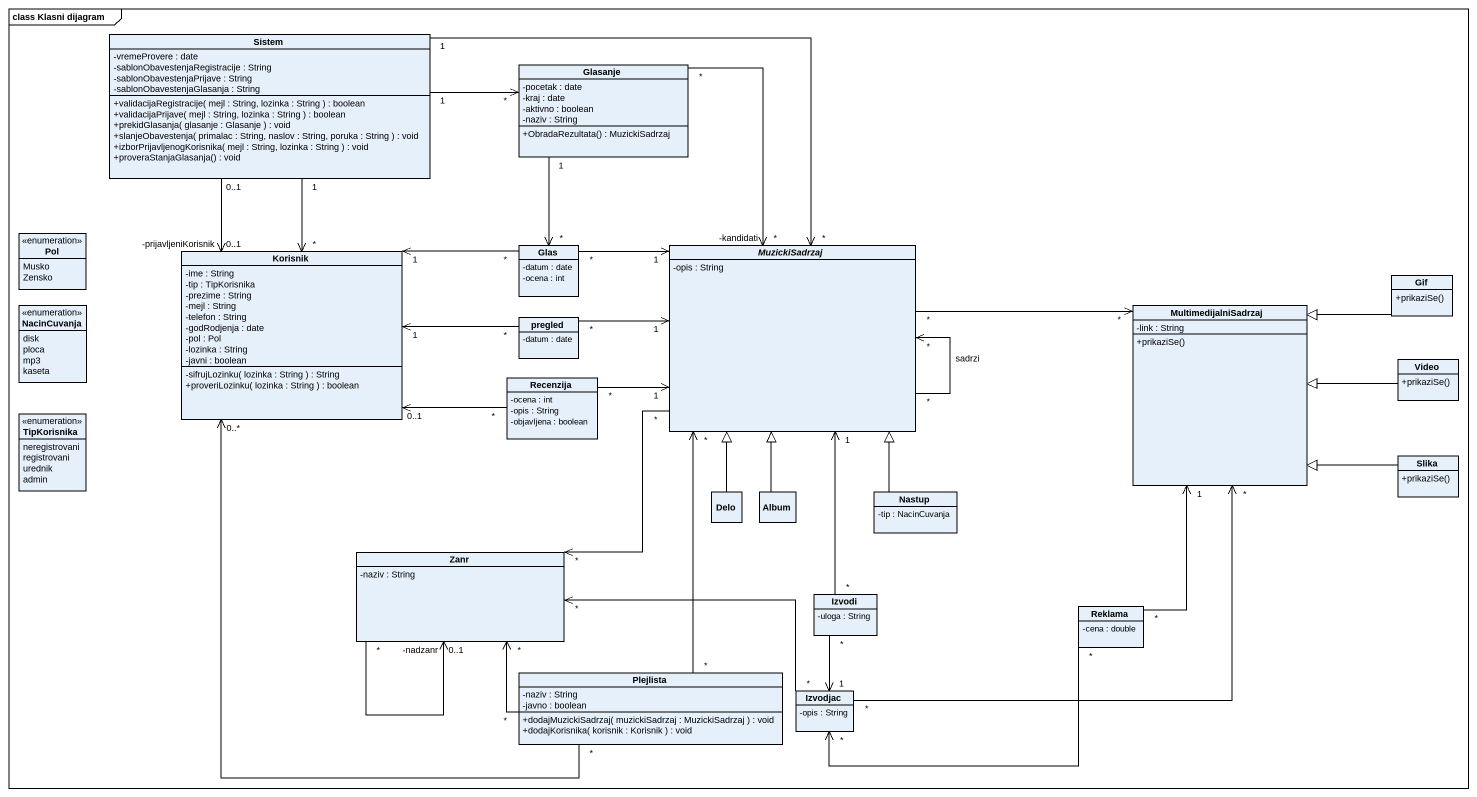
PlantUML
@startuml
mainframe class Klasni dijagram
hide circle
hide empty members
skinparam classAttributeIconSize 0
class Sistem {
  -vremeProvere : date
  -sablonObavestenjaRegistracije : String
  -sablonObavestenjaPrijave : String
  -sablonObavestenjaGlasanja : String
  +validacijaRegistracije( mejl : String, lozinka : String ) : boolean
  +validacijaPrijave( mejl : String, lozinka : String ) : boolean
  +prekidGlasanja( glasanje : Glasanje ) : void
  +slanjeObavestenja( primalac : String, naslov : String, poruka : String ) : void
  +izborPrijavljenogKorisnika( mejl : String, lozinka : String ) : void
  +proveraStanjaGlasanja() : void
}
class Glasanje {
  -pocetak : date
  -kraj : date
  -aktivno : boolean
  -naziv : String
  +ObradaRezultata() : MuzickiSadrzaj
}
enum Pol {
  Musko
  Zensko
}
class Korisnik {
  -ime : String
  -tip : TipKorisnika
  -prezime : String
  -mejl : String
  -telefon : String
  -godRodjenja : date
  -pol : Pol
  -lozinka : String
  -javni : boolean
  -sifrujLozinku( lozinka : String ) : String
  +proveriLozinku( lozinka : String ) : boolean
}
class Glas {
  -datum : date
  -ocena : int
}
abstract class MuzickiSadrzaj {
  -opis : String
}
enum NacinCuvanja {
  disk
  ploca
  mp3
  kaseta
}
class MultimedijalniSadrzaj {
  -link : String
  +prikaziSe()
}
class Gif {
  +prikaziSe()
}
class pregled {
  -datum : date
}
class Recenzija {
  -ocena : int
  -opis : String
  -objavljena : boolean
}
class Video {
  +prikaziSe()
}
enum TipKorisnika {
  neregistrovani
  registrovani
  urednik
  admin
}
class Slika {
  +prikaziSe()
}
class Delo
class Album
class Nastup {
  -tip : NacinCuvanja
}
class Zanr {
  -naziv : String
}
class Izvodi {
  -uloga : String
}
class Reklama {
  -cena : double
}
class Plejlista {
  -naziv : String
  -javno : boolean
  +dodajMuzickiSadrzaj( muzickiSadrzaj : MuzickiSadrzaj ) : void
  +dodajKorisnika( korisnik : Korisnik ) : void
}
class Izvodjac {
  -opis : String
}
Sistem "1" -right-> "*" Glasanje
Sistem "1" --> "*" Korisnik
Sistem "0..1" --> "-prijavljeniKorisnik\n0..1" Korisnik
Sistem "1" -right-> "*" MuzickiSadrzaj
Glasanje "1" --> "*" Glas
Glasanje "*" --> "*\n-kandidati" MuzickiSadrzaj
Glas "*" -left-> "1" Korisnik
Glas "*" -right-> "1" MuzickiSadrzaj
MuzickiSadrzaj "*" --> "*" MuzickiSadrzaj : sadrzi
MuzickiSadrzaj "*" -right-> "*" MultimedijalniSadrzaj
MuzickiSadrzaj "*" --> "*" Zanr
Gif -left-|> MultimedijalniSadrzaj
pregled "*" -left-> "1" Korisnik
pregled "*" -right-> "1" MuzickiSadrzaj
Recenzija "*" -left-> "0..1" Korisnik
Recenzija "*" -right-> "1" MuzickiSadrzaj
Video -left-|> MultimedijalniSadrzaj
Slika -left-|> MultimedijalniSadrzaj
Delo -up-|> MuzickiSadrzaj
Album -up-|> MuzickiSadrzaj
Nastup -up-|> MuzickiSadrzaj
Zanr "*" --> "-nadzanr\n0..1" Zanr
Izvodi "*" -up-> "1" MuzickiSadrzaj
Izvodi "*" --> "1" Izvodjac
Reklama "*" -up-> "1" MultimedijalniSadrzaj
Reklama "*" -left-> "*" Izvodjac
Plejlista "*" -up-> "0..*" Korisnik
Plejlista "*" -up-> "*" MuzickiSadrzaj
Plejlista "*" -left-> "*" Zanr
Izvodjac "*" -up-> "*" MultimedijalniSadrzaj
Izvodjac "*" -left-> "*" Zanr
@enduml
